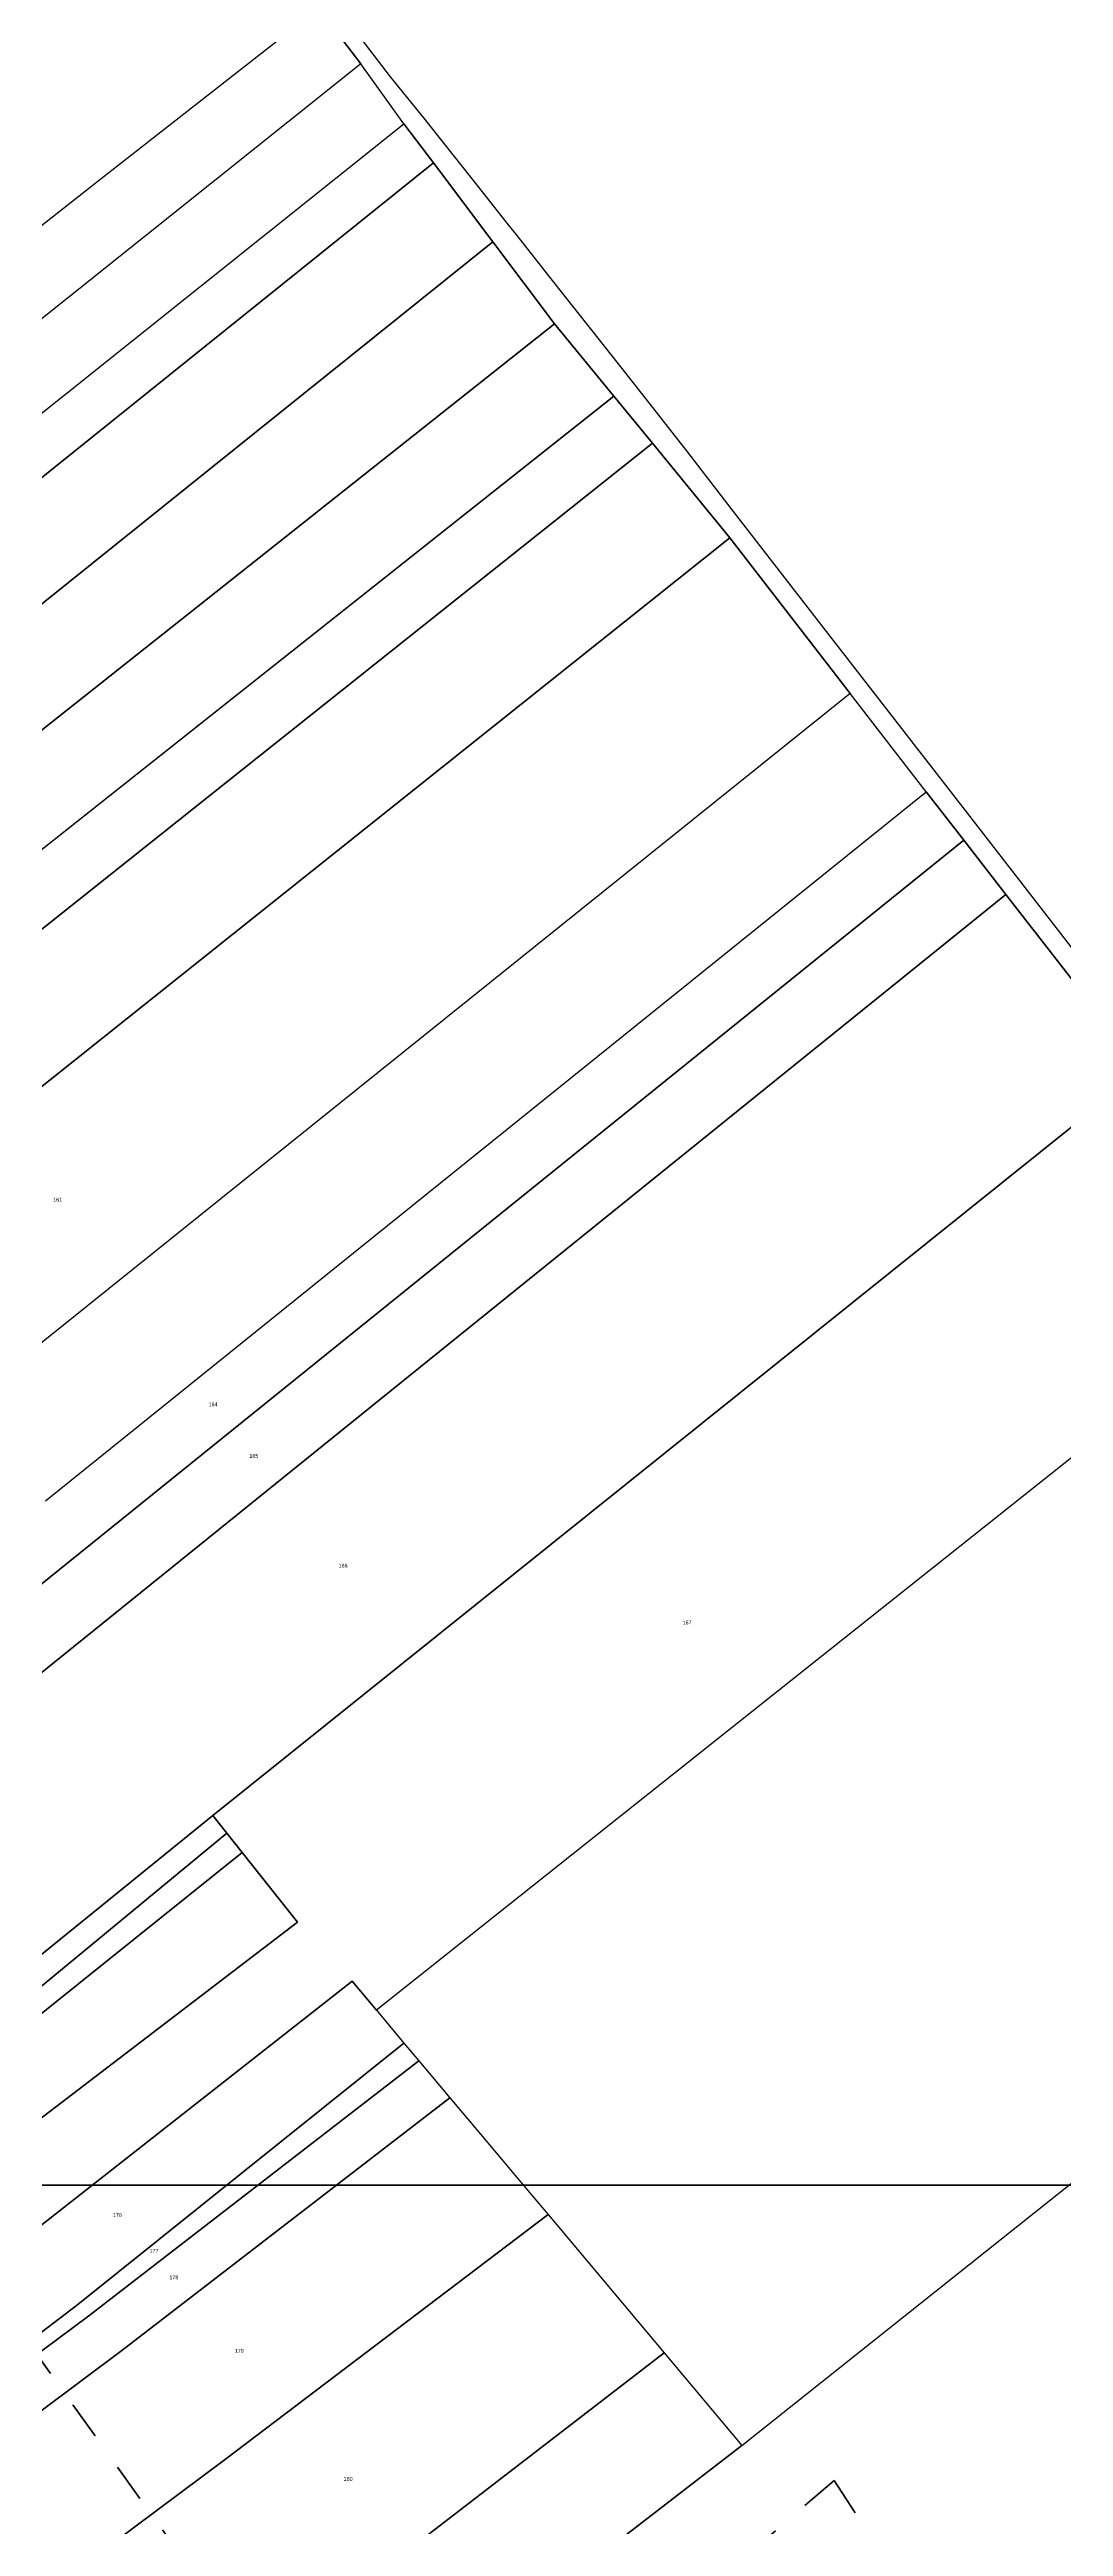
# Model space of a CAD drawing. Header units: metres. Extents: x 7542702 to 7555152, y 5804026 to 5815503.
# Drawn here: x 7544847 to 7545110, y 5807463 to 5808107 of the extents above; entities that cross this region are included whole.
import ezdxf

# ---------------------------------------------------------------- set-up
doc = ezdxf.new("R2010")
doc.units = ezdxf.units.M
doc.linetypes.add('4002', pattern=[2, 1, -1])
doc.layers.add('!trafo', color=6, linetype='4002', lineweight=50)
doc.layers.add('Dzialki', color=165, linetype='Continuous')
doc.styles.get("Standard").update_dxf_attribs({"font": 'arial.ttf'})

msp = doc.modelspace()

# ---------------------------------------------------------------- linework, layer by layer
at = {"layer": '!trafo', "ltscale": 10}
msp.add_lwpolyline([(7544082.13, 5808448.38), (7544167.59, 5808501.43), (7544481.87, 5807987.87), (7544782.88, 5807592.58), (7544936.53, 5807377.47), (7545050.37, 5807475.25), (7545086.68, 5807419.38), (7544929.65, 5807282.21), (7544686.61, 5807553.19), (7544696.16, 5807510.34), (7544647.98, 5807511.04), (7544607.69, 5807611.16), (7544447.06, 5807862.58)], close=True, dxfattribs=at)
at = {"layer": 'Defpoints', "color": 4, "lineweight": 70}
msp.add_lwpolyline([(7544726.39, 5807552), (7545118.9, 5807552), (7545118.9, 5807268.6), (7544726.39, 5807268.6)], close=True, dxfattribs=at)
at = {"layer": 'Dzialki'}
for p, q in [((7544859.99, 5808073.45), (7544916.4, 5808117.63)), ((7544927.43, 5808103.22), (7544916.4, 5808117.63)), ((7544916.4, 5808117.63), (7544927.43, 5808103.22)), ((7544926.32, 5808111.26), (7544935.06, 5808099.83)), ((7544927.43, 5808103.22), (7544646.66, 5807878.87)), ((7544938.61, 5808087.64), (7544927.43, 5808103.22)), ((7544935.06, 5808099.83), (7544943.72, 5808089.24)), ((7544659.06, 5807864.23), (7544938.61, 5808087.64)), ((7544938.61, 5808087.64), (7544946.27, 5808077.47)), ((7544946.27, 5808077.47), (7544938.61, 5808087.64)), ((7544943.72, 5808089.24), (7544957.65, 5808071.62)), ((7544946.27, 5808077.47), (7544667.9, 5807853.78)), ((7544667.9, 5807853.78), (7544946.27, 5808077.47)), ((7544961.72, 5808056.96), (7544946.27, 5808077.47)), ((7544946.27, 5808077.47), (7544961.72, 5808056.96)), ((7544777.05, 5808008.09), (7544859.99, 5808073.45)), ((7544957.65, 5808071.62), (7544965.37, 5808061.84)), ((7544965.37, 5808061.84), (7544967.91, 5808058.62)), ((7544967.91, 5808058.62), (7544976.19, 5808048.14)), ((7544961.72, 5808056.96), (7544684.36, 5807834.28)), ((7544684.36, 5807834.28), (7544961.72, 5808056.96)), ((7544977.76, 5808035.65), (7544961.72, 5808056.96)), ((7544961.72, 5808056.96), (7544977.76, 5808035.65)), ((7544976.19, 5808048.14), (7544993.89, 5808025.71)), ((7544977.76, 5808035.65), (7544708.76, 5807822.47)), ((7544708.76, 5807822.47), (7544977.76, 5808035.65)), ((7544993.11, 5808016.89), (7544977.76, 5808035.65)), ((7544977.76, 5808035.65), (7544993.11, 5808016.89)), ((7544993.89, 5808025.71), (7545002.26, 5808015.14)), ((7544723.57, 5807803.25), (7544993.11, 5808016.89)), ((7544993.11, 5808016.89), (7544723.57, 5807803.25)), ((7544993.11, 5808016.89), (7545003.14, 5808004.62)), ((7545003.14, 5808004.62), (7544993.11, 5808016.89)), ((7545002.26, 5808015.14), (7545012.23, 5808002.28)), ((7545003.14, 5808004.62), (7544622.9, 5807701.94)), ((7544622.9, 5807701.94), (7545003.14, 5808004.62)), ((7545023.28, 5807980.02), (7545003.14, 5808004.62)), ((7545003.14, 5808004.62), (7545023.28, 5807980.02)), ((7545012.23, 5808002.28), (7545023.51, 5807987.71)), ((7545023.51, 5807987.71), (7545046.23, 5807958.42)), ((7544642.44, 5807676.39), (7545023.28, 5807980.02)), ((7545023.28, 5807980.02), (7544642.44, 5807676.39)), ((7545023.28, 5807980.02), (7545054.49, 5807939.61)), ((7545054.49, 5807939.61), (7545023.28, 5807980.02)), ((7545046.23, 5807958.42), (7545084.4, 5807909.18)), ((7545054.49, 5807939.61), (7544808.8, 5807742.2)), ((7545074.29, 5807914.08), (7545054.49, 5807939.61)), ((7544845.54, 5807729.77), (7545074.29, 5807914.08)), ((7545074.29, 5807914.08), (7545084.05, 5807901.48)), ((7545084.05, 5807901.48), (7545074.29, 5807914.08)), ((7545084.4, 5807909.18), (7545101.11, 5807887.62)), ((7544771.2, 5807649.15), (7545084.05, 5807901.48)), ((7545084.05, 5807901.48), (7544771.2, 5807649.15)), ((7545084.05, 5807901.48), (7545094.95, 5807887.41)), ((7545094.95, 5807887.41), (7545084.05, 5807901.48)), ((7545094.95, 5807887.41), (7544781.49, 5807634.35)), ((7544781.49, 5807634.35), (7545094.95, 5807887.41)), ((7545130.38, 5807841.73), (7545094.95, 5807887.41)), ((7545094.95, 5807887.41), (7545130.38, 5807841.73)), ((7545101.11, 5807887.62), (7545120.16, 5807863.07)), ((7545249.42, 5807850.36), (7544931.5, 5807597.41)), ((7544889.02, 5807648.03), (7545130.38, 5807841.73)), ((7545130.38, 5807841.73), (7544889.02, 5807648.03)), ((7545026.41, 5807484.33), (7545347.24, 5807740.1)), ((7544800.74, 5807576.54), (7544889.02, 5807648.03)), ((7544889.02, 5807648.03), (7544800.74, 5807576.54)), ((7544892.62, 5807643.48), (7544889.02, 5807648.03)), ((7544889.02, 5807648.03), (7544892.62, 5807643.48)), ((7544805.55, 5807571.51), (7544892.62, 5807643.48)), ((7544892.62, 5807643.48), (7544805.55, 5807571.51)), ((7544892.62, 5807643.48), (7544896.62, 5807638.44)), ((7544896.62, 5807638.44), (7544892.62, 5807643.48)), ((7544896.62, 5807638.44), (7544808.85, 5807568.06)), ((7544808.85, 5807568.06), (7544896.62, 5807638.44)), ((7544910.94, 5807620.34), (7544896.62, 5807638.44)), ((7544896.62, 5807638.44), (7544910.94, 5807620.34)), ((7544823.09, 5807553.17), (7544910.94, 5807620.34)), ((7544910.94, 5807620.34), (7544823.09, 5807553.17)), ((7544925.14, 5807604.97), (7544838.56, 5807537.01)), ((7544838.56, 5807537.01), (7544925.14, 5807604.97)), ((7544931.5, 5807597.41), (7544925.14, 5807604.97)), ((7544925.14, 5807604.97), (7544931.5, 5807597.41)), ((7544931.5, 5807597.41), (7544938.63, 5807588.91)), ((7544853.93, 5807520.93), (7544938.63, 5807588.91)), ((7544938.63, 5807588.91), (7544853.93, 5807520.93)), ((7544938.63, 5807588.91), (7544942.5, 5807584.31)), ((7544856.75, 5807517.98), (7544942.5, 5807584.31)), ((7544942.5, 5807584.31), (7544856.75, 5807517.98)), ((7544942.5, 5807584.31), (7544950.56, 5807574.7)), ((7544950.56, 5807574.7), (7544865.35, 5807508.99)), ((7544865.35, 5807508.99), (7544950.56, 5807574.7)), ((7544950.56, 5807574.7), (7544958.47, 5807565.26)), ((7544958.47, 5807565.26), (7544971.69, 5807549.51)), ((7544971.69, 5807549.51), (7544976.06, 5807544.31)), ((7544892.31, 5807480.8), (7544976.06, 5807544.31)), ((7544976.06, 5807544.31), (7544892.31, 5807480.8)), ((7544976.06, 5807544.31), (7544984.11, 5807534.73)), ((7544984.11, 5807534.73), (7545006.22, 5807508.38)), ((7544804.56, 5807483.42), (7544853.93, 5807520.93)), ((7544853.93, 5807520.93), (7544804.56, 5807483.42)), ((7544806.89, 5807480.91), (7544856.75, 5807517.98)), ((7544856.75, 5807517.98), (7544806.89, 5807480.91)), ((7544865.35, 5807508.99), (7544815.4, 5807471.73)), ((7544815.4, 5807471.73), (7544865.35, 5807508.99)), ((7545006.22, 5807508.38), (7544925.43, 5807446.17)), ((7544925.43, 5807446.17), (7545006.22, 5807508.38)), ((7545006.22, 5807508.38), (7545026.41, 5807484.33)), ((7544841.89, 5807443.17), (7544892.31, 5807480.8)), ((7544892.31, 5807480.8), (7544841.89, 5807443.17)), ((7544994.89, 5807460.01), (7545026.41, 5807484.33)), ((7545026.41, 5807484.33), (7544994.89, 5807460.01))]:
    msp.add_line(p, q, dxfattribs=at)

# ---------------------------------------------------------------- texts
for s, p in [('161', (7544847.52, 5807807.57)), ('164', (7544887.88, 5807754.38)), ('165', (7544898.48, 5807740.96)), ('166', (7544921.65, 5807712.46)), ('167', (7545010.98, 5807697.7)), ('176', (7544863.04, 5807543.7)), ('177', (7544872.55, 5807534.41)), ('178', (7544877.7, 5807527.52)), ('179', (7544894.69, 5807508.43)), ('180', (7544922.96, 5807475.13))]:
    msp.add_text(s, height=1, dxfattribs=at).set_placement(p)

doc.saveas('drawing.dxf')
